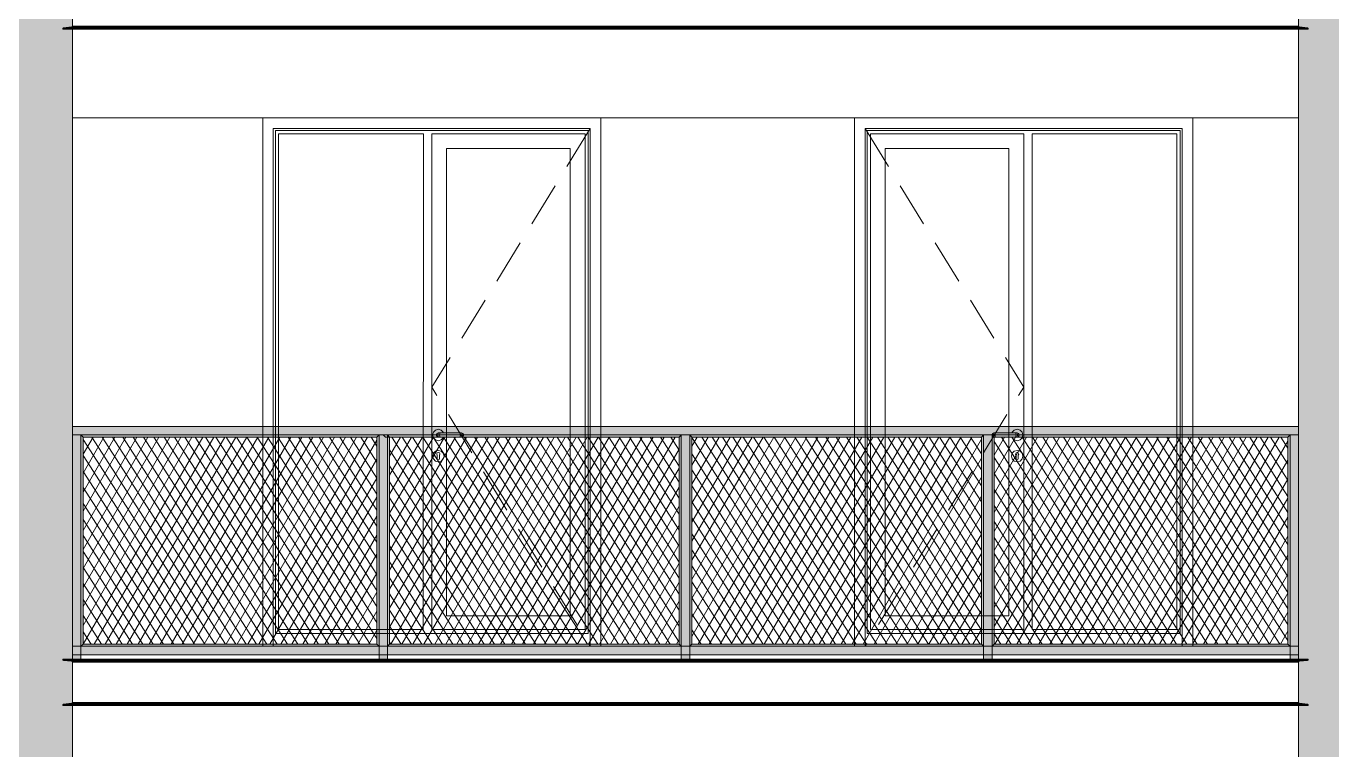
# Model space of a CAD drawing. Header units: millimetres. Extents: x 476244520 to 476657119, y 4620824743 to 4621446928.
# Drawn here: x 476574210 to 476580387, y 4621078656 to 4621082080 of the extents above; entities that cross this region are included whole.
import ezdxf

# ---------------------------------------------------------------- set-up
doc = ezdxf.new("R2010")
doc.units = ezdxf.units.MM
doc.header["$MEASUREMENT"] = 0
doc.linetypes.add('Hidden Line', pattern=[317.5, 211.666667, -105.833333])
for name, color, linetype, lineweight in [('2D Drafting - General_Pen_No__30_Pen_No__9_Pen_No__9_Pen_No__253', 252, 'Continuous', 0), ('2D Drafting - General_Pen_No__30_Pen_No__9_Pen_No__9_Pen_No__7', 7, 'Continuous', 0), ('2D Drafting - General_Pen_No__7_Pen_No__7', 7, 'Continuous', 0), ('New_2D Drafting - General_Pen_No__30_Pen_No__9_Pen_No__9_Pen_No__255', 255, 'Continuous', 0), ('New_2D Drafting - General_Pen_No__30_Pen_No__9_Pen_No__9_Pen_No__7', 7, 'Continuous', 0), ('New_2D Drafting - General_Pen_No__4', 7, 'Continuous', 0), ('New_2D Drafting - General_Pen_No__7', 7, 'Continuous', 0), ('New_Structural - Bearing_Pen_No__250', 7, 'Continuous', 0), ('Structural - Bearing_Pen_No__250', 7, 'Continuous', 0)]:
    doc.layers.add(name, color=color, linetype=linetype, lineweight=lineweight)
pattern_1 = [(60, (476844527.15, 4621385791.044), (-38.971143, 22.5), []), (122.833095, (476844527.15, 4621385791.044), (36.8060797, 18.75), [])]

msp = doc.modelspace()

# ---------------------------------------------------------------- hatches: boundary and pattern name
at = {"layer": '2D Drafting - General_Pen_No__30_Pen_No__9_Pen_No__9_Pen_No__253', "linetype": 'Continuous', "lineweight": 0}
h = msp.add_hatch(dxfattribs=at)
h.set_pattern_fill('BRICK___RUNNING_BOND', color=252, style=0, pattern_type=2)
h.set_pattern_definition([(0, (476584677.18, 4621075479.1), (0, 66.64), []), (90, (476584677.18, 4621075479.1), (-244.8, 0), [66.64, -66.64]), (90, (476584799.58, 4621075545.74), (-244.8, 0), [66.64, -66.64])])
h.paths.add_polyline_path([(476539459.138, 4621072645.531), (476540629.005, 4621072645.531), (476540629.014, 4621075245.539), (476540629.014, 4621076667.176), (476540629.014, 4621084845.531), (476540629.014, 4621085057.885), (476540629.014, 4621085545.532), (476546429.014, 4621085545.532), (476546429.014, 4621072645.531), (476553686.976, 4621072645.531), (476553729.155, 4621072645.531), (476553729.155, 4621075945.533), (476553729.155, 4621078445.544), (476553729.155, 4621079070.057), (476553729.155, 4621085545.544), (476557529.011, 4621085545.544), (476557529.011, 4621075245.549), (476556929.206, 4621075245.549), (476556929.206, 4621070445.499), (476563929.127, 4621070445.499), (476563929.127, 4621075251.999), (476563329.323, 4621075251.999), (476563329.323, 4621085545.544), (476567129.179, 4621085545.544), (476567129.179, 4621072645.445), (476569940.806, 4621072645.445), (476569940.806, 4621072645.531), (476570829.494, 4621072645.531), (476572429.494, 4621072645.531), (476574429.014, 4621072645.531), (476574429.014, 4621085545.532), (476580229.014, 4621085545.532), (476580229.014, 4621072645.531), (476581399.049, 4621072645.531), (476581399.049, 4621085945.125), (476580317.511, 4621085945.125), (476574428.978, 4621085945.125), (476553729.155, 4621085945.125), (476546829.014, 4621085945.125), (476539459.138, 4621085945.125)])
h.paths.add_polyline_path([(476546829.014, 4621082345.544), (476546829.014, 4621084845.531), (476553329.014, 4621084845.531), (476553329.014, 4621082345.544)], flags=0)
h.paths.add_polyline_path([(476546829.014, 4621075945.533), (476546829.014, 4621078445.544), (476553329.014, 4621078445.544), (476553329.014, 4621075945.533)], flags=0)
h.paths.add_polyline_path([(476546829.014, 4621079145.544), (476546829.014, 4621081645.544), (476553329.014, 4621081645.544), (476553329.014, 4621079145.544)], flags=0)
h.paths.add_polyline_path([(476549474.939, 4621072745.581), (476549479.055, 4621072745.581), (476549479.055, 4621075245.581), (476547879.055, 4621075245.582), (476547879.055, 4621072745.581)], flags=0)
h.paths.add_polyline_path([(476559629.231, 4621083245.531), (476559629.231, 4621084845.531), (476558029.231, 4621084845.531), (476558029.231, 4621083245.531)], flags=0)
h.paths.add_polyline_path([(476559629.231, 4621073645.531), (476559629.231, 4621075245.531), (476558029.231, 4621075245.531), (476558029.231, 4621073645.531)], flags=0)
h.paths.add_polyline_path([(476558029.236, 4621076845.531), (476559629.236, 4621076845.531), (476559629.236, 4621078445.531), (476558029.236, 4621078445.531)], flags=0)
h.paths.add_polyline_path([(476559629.236, 4621080045.531), (476559629.236, 4621081645.531), (476558029.236, 4621081645.531), (476558029.236, 4621080045.531)], flags=0)
h.paths.add_polyline_path([(476559629.014, 4621071445.531), (476559629.014, 4621072045.531), (476558029.442, 4621072045.531), (476558029.442, 4621071445.531)], flags=0)
h.paths.add_polyline_path([(476561228.792, 4621078445.531), (476561228.792, 4621076845.531), (476562828.792, 4621076845.531), (476562828.792, 4621078445.531)], flags=0)
h.paths.add_polyline_path([(476561228.792, 4621080045.531), (476562828.792, 4621080045.531), (476562828.792, 4621081645.531), (476561228.792, 4621081645.531)], flags=0)
h.paths.add_polyline_path([(476561228.797, 4621084845.531), (476561228.797, 4621083245.531), (476562828.797, 4621083245.531), (476562828.797, 4621084845.531)], flags=0)
h.paths.add_polyline_path([(476562828.369, 4621071445.531), (476562828.369, 4621072045.531), (476561228.797, 4621072045.531), (476561228.797, 4621071445.531)], flags=0)
h.paths.add_polyline_path([(476561228.797, 4621073645.531), (476562828.797, 4621073645.531), (476562828.797, 4621075245.531), (476561228.797, 4621075245.531)], flags=0)
h.paths.add_polyline_path([(476568178.997, 4621081645.582), (476568178.997, 4621079145.581), (476569778.997, 4621079145.581), (476569778.997, 4621081645.581)], flags=0)
h.paths.add_polyline_path([(476569778.997, 4621075945.581), (476569778.997, 4621078445.581), (476568178.997, 4621078445.582), (476568178.997, 4621075945.581)], flags=0)
h.paths.add_polyline_path([(476568178.997, 4621082345.581), (476569778.997, 4621082345.581), (476569778.997, 4621084845.581), (476568178.997, 4621084845.582)], flags=0)
h.paths.add_polyline_path([(476571779.011, 4621084845.581), (476571779.011, 4621082345.581), (476573379.011, 4621082345.581), (476573379.011, 4621084845.582)], flags=0)
h.paths.add_polyline_path([(476571779.011, 4621081645.581), (476571779.011, 4621079145.581), (476573379.011, 4621079145.581), (476573379.011, 4621081645.582)], flags=0)
h.paths.add_polyline_path([(476571779.011, 4621075245.581), (476571779.011, 4621072745.581), (476571783.128, 4621072745.581), (476573379.011, 4621072745.581), (476573379.011, 4621075245.582)], flags=0)
h.paths.add_polyline_path([(476571779.011, 4621075945.581), (476573379.011, 4621075945.581), (476573379.011, 4621078445.582), (476571779.011, 4621078445.581)], flags=0)
at = {"layer": 'New_2D Drafting - General_Pen_No__30_Pen_No__9_Pen_No__9_Pen_No__255', "linetype": 'Continuous', "lineweight": 0}
for points in [[(476580229.014, 4621080185.535), (476580229.014, 4621080145.535), (476574429.014, 4621080145.535), (476574429.014, 4621080185.535)], [(476574469.014, 4621079085.541), (476574429.014, 4621079085.541), (476574429.014, 4621080145.535), (476574469.014, 4621080145.535)], [(476574478.988, 4621080135.535), (476574468.988, 4621080145.535), (476575879.014, 4621080145.535), (476575869.014, 4621080135.535)], [(476574469.014, 4621080145.535), (476574479.1, 4621080135.535), (476574479.1, 4621079155.533), (476574469.014, 4621079145.533)], [(476575879.014, 4621079145.533), (476575869.014, 4621079155.533), (476575869.014, 4621080135.535), (476575879.014, 4621080145.535)], [(476575919.014, 4621079085.507), (476575879.014, 4621079085.507), (476575879.014, 4621080145.535), (476575919.014, 4621080145.535)], [(476575909.014, 4621080135.561), (476575899.014, 4621080145.561), (476577309.014, 4621080145.561), (476577299.014, 4621080135.561)], [(476575919.014, 4621079145.507), (476575929.014, 4621079155.507), (476575929.014, 4621080135.535), (476575919.014, 4621080145.535)], [(476577309.014, 4621079145.533), (476577299.014, 4621079155.533), (476577299.014, 4621080135.561), (476577309.014, 4621080145.561)], [(476577349.014, 4621079085.507), (476577309.014, 4621079085.507), (476577309.014, 4621080145.535), (476577349.014, 4621080145.535)], [(476577359.014, 4621080135.535), (476577349.014, 4621080145.535), (476578739.014, 4621080145.535), (476578729.014, 4621080135.535)], [(476577349.014, 4621079145.507), (476577359.014, 4621079155.507), (476577359.014, 4621080135.535), (476577349.014, 4621080145.535)], [(476578739.014, 4621079145.533), (476578729.014, 4621079155.533), (476578729.014, 4621080135.561), (476578739.014, 4621080145.561)], [(476578779.014, 4621079085.507), (476578739.014, 4621079085.507), (476578739.014, 4621080145.535), (476578779.014, 4621080145.535)], [(476578779.014, 4621079145.507), (476578789.014, 4621079155.507), (476578789.014, 4621080135.535), (476578779.014, 4621080145.535)], [(476578789.014, 4621080135.535), (476578779.014, 4621080145.535), (476580189.014, 4621080145.535), (476580179.014, 4621080135.535)], [(476580189.014, 4621079145.507), (476580179.014, 4621079155.507), (476580179.014, 4621080135.535), (476580189.014, 4621080145.535)], [(476580229.014, 4621079085.541), (476580189.014, 4621079085.541), (476580189.014, 4621080145.535), (476580229.014, 4621080145.535)], [(476574479.1, 4621079155.533), (476574469.014, 4621079145.533), (476575879.014, 4621079145.533), (476575869.014, 4621079155.533)], [(476575929.014, 4621079155.559), (476575918.988, 4621079145.533), (476577309.014, 4621079145.533), (476577298.988, 4621079155.559)], [(476577359.014, 4621079155.507), (476577349.039, 4621079145.533), (476578739.04, 4621079145.533), (476578729.034, 4621079155.539)], [(476578789.014, 4621079155.533), (476578779.014, 4621079145.533), (476580188.988, 4621079145.533), (476580178.988, 4621079155.533)], [(476580229.014, 4621079145.533), (476580229.014, 4621079105.533), (476574429.014, 4621079105.533), (476574429.014, 4621079145.533)]]:
    msp.add_hatch(color=255, dxfattribs=at).paths.add_polyline_path(points)
at = {"layer": 'New_2D Drafting - General_Pen_No__7', "linetype": 'Continuous', "lineweight": 0}
h = msp.add_hatch(dxfattribs=at)
h.set_pattern_fill('BATT_INSULATION', style=0, pattern_type=2)
h.set_pattern_definition(pattern_1)
h.paths.add_polyline_path([(476575869.014, 4621080135.535), (476574479.1, 4621080135.535), (476574479.1, 4621079155.533), (476575869.014, 4621079155.533)])
h = msp.add_hatch(dxfattribs=at)
h.set_pattern_fill('BATT_INSULATION', style=0, pattern_type=2)
h.set_pattern_definition(pattern_1)
h.paths.add_polyline_path([(476577299.014, 4621080135.561), (476575929.014, 4621080135.561), (476575929.014, 4621079155.559), (476577299.014, 4621079155.559)])
h = msp.add_hatch(dxfattribs=at)
h.set_pattern_fill('BATT_INSULATION', style=0, pattern_type=2)
h.set_pattern_definition(pattern_1)
h.paths.add_polyline_path([(476578729.04, 4621080135.535), (476577359.014, 4621080135.535), (476577359.014, 4621079155.507), (476578729.04, 4621079155.507)])
h = msp.add_hatch(dxfattribs=at)
h.set_pattern_fill('BATT_INSULATION', style=0, pattern_type=2)
h.set_pattern_definition(pattern_1)
h.paths.add_polyline_path([(476580179.014, 4621080135.535), (476578789.014, 4621080135.535), (476578789.014, 4621079155.533), (476580179.014, 4621079155.533)])

# ---------------------------------------------------------------- linework, layer by layer
at = {"layer": '2D Drafting - General_Pen_No__30_Pen_No__9_Pen_No__9_Pen_No__7', "color": 7, "linetype": 'Continuous', "lineweight": 0, "flags": 128}
msp.add_lwpolyline([(476556929.206, 4621070445.499), (476563929.127, 4621070445.499), (476563929.127, 4621075251.999), (476563329.323, 4621075251.999), (476563329.323, 4621085545.544), (476567129.179, 4621085545.544), (476567129.179, 4621072645.445), (476569940.806, 4621072645.445), (476569940.806, 4621072645.531), (476570829.494, 4621072645.531), (476572429.494, 4621072645.531), (476574429.014, 4621072645.531), (476574429.014, 4621085545.532), (476580229.014, 4621085545.532), (476580229.014, 4621072645.531), (476581399.049, 4621072645.531), (476581399.049, 4621085945.125), (476580317.511, 4621085945.125), (476574428.978, 4621085945.125), (476553729.155, 4621085945.125)], dxfattribs=at)
at = {"layer": '2D Drafting - General_Pen_No__7_Pen_No__7', "color": 7, "linetype": 'Continuous', "lineweight": 0, "flags": 128}
for points in [[(476576924.604, 4621079145.538), (476575328.721, 4621079145.544), (476575328.729, 4621081645.544), (476576928.729, 4621081645.538)], [(476576928.729, 4621081645.538), (476576928.721, 4621079145.538), (476576924.604, 4621079145.538)], [(476578133.135, 4621079145.538), (476579729.018, 4621079145.543), (476579729.01, 4621081645.544), (476578129.01, 4621081645.538)], [(476578129.01, 4621081645.538), (476578129.018, 4621079145.538), (476578133.135, 4621079145.538)]]:
    msp.add_lwpolyline(points, dxfattribs=at)
for points in [[(476575378.729, 4621081595.542), (476576878.729, 4621081595.537), (476576878.721, 4621079145.538), (476575378.721, 4621079145.545)], [(476575388.729, 4621081585.542), (476576868.729, 4621081585.537), (476576868.721, 4621079205.54), (476575388.721, 4621079205.545)], [(476575403.729, 4621081570.542), (476576088.729, 4621081570.54), (476576088.721, 4621079225.542), (476575403.721, 4621079225.545)], [(476576128.725, 4621081570.54), (476576853.729, 4621081570.537), (476576853.721, 4621079225.54), (476576128.721, 4621079225.542)], [(476579679.01, 4621081595.542), (476578179.01, 4621081595.537), (476578179.018, 4621079145.538), (476579679.018, 4621079145.545)], [(476579669.01, 4621081585.542), (476578189.01, 4621081585.537), (476578189.018, 4621079205.54), (476579669.018, 4621079205.545)], [(476578929.014, 4621081570.54), (476578204.01, 4621081570.537), (476578204.018, 4621079225.54), (476578929.018, 4621079225.542)], [(476579654.01, 4621081570.542), (476578969.01, 4621081570.54), (476578969.018, 4621079225.542), (476579654.018, 4621079225.545)], [(476576198.729, 4621081500.54), (476576783.729, 4621081500.538), (476576783.721, 4621079290.54), (476576198.721, 4621079290.542)], [(476578859.01, 4621081500.539), (476578274.01, 4621081500.537), (476578274.018, 4621079290.54), (476578859.018, 4621079290.542)]]:
    msp.add_lwpolyline(points, close=True, dxfattribs=at)
at = {"layer": '2D Drafting - General_Pen_No__7_Pen_No__7', "color": 7, "linetype": 'Hidden Line', "lineweight": 0, "flags": 128}
for points in [[(476576878.729, 4621081595.537), (476576128.725, 4621080371.417), (476576877.944, 4621079146.822)], [(476578179.01, 4621081595.537), (476578929.014, 4621080371.417), (476578179.795, 4621079146.822)]]:
    msp.add_lwpolyline(points, dxfattribs=at)
at = {"layer": 'New_2D Drafting - General_Pen_No__30_Pen_No__9_Pen_No__9_Pen_No__7', "color": 7, "linetype": 'Continuous', "lineweight": 0, "flags": 128}
for points in [[(476580229.014, 4621080185.535), (476580229.014, 4621080145.535), (476574429.014, 4621080145.535), (476574429.014, 4621080185.535)], [(476574469.014, 4621079085.541), (476574429.014, 4621079085.541), (476574429.014, 4621080145.535), (476574469.014, 4621080145.535)], [(476574478.988, 4621080135.535), (476574468.988, 4621080145.535), (476575879.014, 4621080145.535), (476575869.014, 4621080135.535)], [(476574469.014, 4621080145.535), (476574479.1, 4621080135.535), (476574479.1, 4621079155.533), (476574469.014, 4621079145.533)], [(476575879.014, 4621079145.533), (476575869.014, 4621079155.533), (476575869.014, 4621080135.535), (476575879.014, 4621080145.535)], [(476575919.014, 4621079085.507), (476575879.014, 4621079085.507), (476575879.014, 4621080145.535), (476575919.014, 4621080145.535)], [(476575909.014, 4621080135.561), (476575899.014, 4621080145.561), (476577309.014, 4621080145.561), (476577299.014, 4621080135.561)], [(476575919.014, 4621079145.507), (476575929.014, 4621079155.507), (476575929.014, 4621080135.535), (476575919.014, 4621080145.535)], [(476577309.014, 4621079145.533), (476577299.014, 4621079155.533), (476577299.014, 4621080135.561), (476577309.014, 4621080145.561)], [(476577349.014, 4621079085.507), (476577309.014, 4621079085.507), (476577309.014, 4621080145.535), (476577349.014, 4621080145.535)], [(476577359.014, 4621080135.535), (476577349.014, 4621080145.535), (476578739.014, 4621080145.535), (476578729.014, 4621080135.535)], [(476577349.014, 4621079145.507), (476577359.014, 4621079155.507), (476577359.014, 4621080135.535), (476577349.014, 4621080145.535)], [(476578739.014, 4621079145.533), (476578729.014, 4621079155.533), (476578729.014, 4621080135.561), (476578739.014, 4621080145.561)], [(476578779.014, 4621079085.507), (476578739.014, 4621079085.507), (476578739.014, 4621080145.535), (476578779.014, 4621080145.535)], [(476578779.014, 4621079145.507), (476578789.014, 4621079155.507), (476578789.014, 4621080135.535), (476578779.014, 4621080145.535)], [(476578789.014, 4621080135.535), (476578779.014, 4621080145.535), (476580189.014, 4621080145.535), (476580179.014, 4621080135.535)], [(476580189.014, 4621079145.507), (476580179.014, 4621079155.507), (476580179.014, 4621080135.535), (476580189.014, 4621080145.535)], [(476580229.014, 4621079085.541), (476580189.014, 4621079085.541), (476580189.014, 4621080145.535), (476580229.014, 4621080145.535)], [(476574479.1, 4621079155.533), (476574469.014, 4621079145.533), (476575879.014, 4621079145.533), (476575869.014, 4621079155.533)], [(476575929.014, 4621079155.559), (476575918.988, 4621079145.533), (476577309.014, 4621079145.533), (476577298.988, 4621079155.559)], [(476577359.014, 4621079155.507), (476577349.039, 4621079145.533), (476578739.04, 4621079145.533), (476578729.034, 4621079155.539)], [(476578789.014, 4621079155.533), (476578779.014, 4621079145.533), (476580188.988, 4621079145.533), (476580178.988, 4621079155.533)], [(476580229.014, 4621079145.533), (476580229.014, 4621079105.533), (476574429.014, 4621079105.533), (476574429.014, 4621079145.533)]]:
    msp.add_lwpolyline(points, close=True, dxfattribs=at)
at = {"layer": 'New_2D Drafting - General_Pen_No__4', "color": 7, "linetype": 'Continuous', "lineweight": 0, "flags": 128}
for points in [[(476575869.014, 4621080135.535), (476574479.1, 4621080135.535), (476574479.1, 4621079155.533), (476575869.014, 4621079155.533)], [(476577299.014, 4621080135.561), (476575929.014, 4621080135.561), (476575929.014, 4621079155.559), (476577299.014, 4621079155.559)], [(476578729.04, 4621080135.535), (476577359.014, 4621080135.535), (476577359.014, 4621079155.507), (476578729.04, 4621079155.507)], [(476580179.014, 4621080135.535), (476578789.014, 4621080135.535), (476578789.014, 4621079155.533), (476580179.014, 4621079155.533)]]:
    msp.add_lwpolyline(points, close=True, dxfattribs=at)
at = {"layer": 'New_Structural - Bearing_Pen_No__250', "color": 7, "linetype": 'Continuous', "lineweight": 0}
for p, q in [((476574429.014, 4621081645.531), (476580229.014, 4621081645.531)), ((476576136.232, 4621080159.041), (476576132.614, 4621080145.541)), ((476576132.614, 4621080145.541), (476576136.232, 4621080132.041)), ((476576146.114, 4621080168.923), (476576136.232, 4621080159.041)), ((476576159.614, 4621080172.541), (476576146.114, 4621080168.923)), ((476576152.543, 4621080152.612), (476576149.614, 4621080145.541)), ((476576149.614, 4621080145.541), (476576152.543, 4621080138.47)), ((476576154.095, 4621080152.612), (476576151.336, 4621080145.541)), ((476576151.336, 4621080145.541), (476576154.095, 4621080138.47)), ((476576159.614, 4621080155.541), (476576152.543, 4621080152.612)), ((476576152.543, 4621080138.47), (476576159.614, 4621080135.541)), ((476576158.91, 4621080152.612), (476576156.798, 4621080145.541)), ((476576156.798, 4621080145.541), (476576158.91, 4621080138.47)), ((476576173.114, 4621080168.923), (476576159.614, 4621080172.541)), ((476576159.614, 4621080155.541), (476576160.756, 4621080155.541)), ((476576159.614, 4621080135.541), (476576160.756, 4621080135.541)), ((476576160.756, 4621080155.541), (476576164.008, 4621080155.541)), ((476576160.756, 4621080135.541), (476576164.008, 4621080135.541)), ((476576164.008, 4621080155.541), (476576168.874, 4621080155.541)), ((476576164.008, 4621080135.541), (476576168.874, 4621080135.541)), ((476576166.115, 4621080152.612), (476576164.972, 4621080145.541)), ((476576164.972, 4621080145.541), (476576166.115, 4621080138.47)), ((476576168.874, 4621080155.541), (476576174.614, 4621080155.541)), ((476576168.874, 4621080135.541), (476576174.614, 4621080135.541)), ((476576182.997, 4621080159.041), (476576173.114, 4621080168.923)), ((476576174.614, 4621080155.541), (476576254.614, 4621080155.54)), ((476576174.614, 4621080135.541), (476576254.614, 4621080135.54)), ((476576183.935, 4621080155.541), (476576182.997, 4621080159.041)), ((476576182.997, 4621080132.041), (476576183.935, 4621080135.541)), ((476576254.614, 4621080155.54), (476576260.355, 4621080155.54)), ((476576254.614, 4621080135.54), (476576260.355, 4621080135.54)), ((476576260.355, 4621080155.54), (476576265.221, 4621080155.54)), ((476576260.355, 4621080135.54), (476576265.221, 4621080135.54)), ((476576263.114, 4621080152.611), (476576264.256, 4621080145.54)), ((476576264.256, 4621080145.54), (476576263.114, 4621080138.469)), ((476576265.221, 4621080155.54), (476576268.473, 4621080155.54)), ((476576265.221, 4621080135.54), (476576268.472, 4621080135.54)), ((476576268.472, 4621080135.54), (476576269.614, 4621080135.54)), ((476576268.473, 4621080155.54), (476576269.614, 4621080155.54)), ((476576269.614, 4621080155.54), (476576276.685, 4621080152.611)), ((476576276.685, 4621080138.469), (476576269.614, 4621080135.54)), ((476576270.319, 4621080152.611), (476576272.431, 4621080145.54)), ((476576272.431, 4621080145.54), (476576270.319, 4621080138.469)), ((476576275.133, 4621080152.611), (476576277.892, 4621080145.54)), ((476576277.892, 4621080145.54), (476576275.133, 4621080138.469)), ((476576276.685, 4621080152.611), (476576279.614, 4621080145.54)), ((476576279.614, 4621080145.54), (476576276.685, 4621080138.469)), ((476578781.053, 4621080152.611), (476578778.125, 4621080145.54)), ((476578778.125, 4621080145.54), (476578781.053, 4621080138.469)), ((476578782.606, 4621080152.611), (476578779.847, 4621080145.54)), ((476578779.847, 4621080145.54), (476578782.606, 4621080138.469)), ((476578788.124, 4621080155.54), (476578781.053, 4621080152.611)), ((476578781.053, 4621080138.469), (476578788.125, 4621080135.54)), ((476578787.42, 4621080152.611), (476578785.308, 4621080145.54)), ((476578785.308, 4621080145.54), (476578787.42, 4621080138.469)), ((476578789.266, 4621080155.54), (476578788.124, 4621080155.54)), ((476578789.266, 4621080135.54), (476578788.125, 4621080135.54)), ((476578792.518, 4621080155.54), (476578789.266, 4621080155.54)), ((476578792.518, 4621080135.54), (476578789.266, 4621080135.54)), ((476578797.384, 4621080155.54), (476578792.518, 4621080155.54)), ((476578797.384, 4621080135.54), (476578792.518, 4621080135.54)), ((476578794.625, 4621080152.611), (476578793.482, 4621080145.54)), ((476578793.482, 4621080145.54), (476578794.625, 4621080138.469)), ((476578803.124, 4621080155.54), (476578797.384, 4621080155.54)), ((476578803.125, 4621080135.54), (476578797.384, 4621080135.54)), ((476578883.124, 4621080155.541), (476578803.124, 4621080155.54)), ((476578883.125, 4621080135.541), (476578803.125, 4621080135.54)), ((476578873.804, 4621080155.54), (476578874.742, 4621080159.04)), ((476578874.742, 4621080132.04), (476578873.804, 4621080135.54)), ((476578874.742, 4621080159.04), (476578884.624, 4621080168.923)), ((476578888.865, 4621080155.541), (476578883.124, 4621080155.541)), ((476578888.865, 4621080135.541), (476578883.125, 4621080135.541)), ((476578884.624, 4621080168.923), (476578898.124, 4621080172.541)), ((476578893.731, 4621080155.541), (476578888.865, 4621080155.541)), ((476578893.731, 4621080135.541), (476578888.865, 4621080135.541)), ((476578891.624, 4621080152.612), (476578892.767, 4621080145.541)), ((476578892.767, 4621080145.541), (476578891.624, 4621080138.469)), ((476578896.983, 4621080155.541), (476578893.731, 4621080155.541)), ((476578896.983, 4621080135.541), (476578893.731, 4621080135.541)), ((476578898.124, 4621080155.541), (476578896.983, 4621080155.541)), ((476578898.125, 4621080135.541), (476578896.983, 4621080135.541)), ((476578898.124, 4621080172.541), (476578911.624, 4621080168.923)), ((476578898.124, 4621080155.541), (476578905.196, 4621080152.612)), ((476578905.196, 4621080138.47), (476578898.125, 4621080135.541)), ((476578898.829, 4621080152.612), (476578900.941, 4621080145.541)), ((476578900.941, 4621080145.541), (476578898.829, 4621080138.47)), ((476578903.643, 4621080152.612), (476578906.403, 4621080145.541)), ((476578906.403, 4621080145.541), (476578903.644, 4621080138.47)), ((476578905.196, 4621080152.612), (476578908.125, 4621080145.541)), ((476578908.125, 4621080145.541), (476578905.196, 4621080138.47)), ((476578911.624, 4621080168.923), (476578921.507, 4621080159.041)), ((476578921.507, 4621080159.041), (476578925.125, 4621080145.541)), ((476578925.125, 4621080145.541), (476578921.507, 4621080132.041)), ((476576136.232, 4621080132.041), (476576146.114, 4621080122.158)), ((476576146.114, 4621080122.158), (476576159.614, 4621080118.541)), ((476576159.614, 4621080118.541), (476576173.114, 4621080122.158)), ((476576173.114, 4621080122.158), (476576182.997, 4621080132.041)), ((476578884.625, 4621080122.158), (476578874.742, 4621080132.04)), ((476578898.125, 4621080118.541), (476578884.625, 4621080122.158)), ((476578911.625, 4621080122.158), (476578898.125, 4621080118.541)), ((476578921.507, 4621080132.041), (476578911.625, 4621080122.158)), ((476576136.231, 4621080059.041), (476576132.614, 4621080045.541)), ((476576132.614, 4621080045.541), (476576136.231, 4621080032.041)), ((476576146.114, 4621080068.923), (476576136.231, 4621080059.041)), ((476576136.231, 4621080032.041), (476576146.114, 4621080022.158)), ((476576159.614, 4621080072.541), (476576146.114, 4621080068.923)), ((476576146.114, 4621080022.158), (476576159.614, 4621080018.541)), ((476576152.894, 4621080057.181), (476576152.146, 4621080055.233)), ((476576154.614, 4621080049.941), (476576152.146, 4621080055.233)), ((476576152.894, 4621080057.181), (476576154.239, 4621080060.685)), ((476576154.239, 4621080060.685), (476576159.614, 4621080062.966)), ((476576154.614, 4621080048.427), (476576154.614, 4621080049.941)), ((476576154.614, 4621080048.427), (476576154.614, 4621080045.541)), ((476576154.614, 4621080045.541), (476576154.614, 4621080042.654)), ((476576154.614, 4621080042.654), (476576154.614, 4621080036.88)), ((476576154.614, 4621080036.88), (476576154.614, 4621080033.041)), ((476576156.078, 4621080029.505), (476576154.614, 4621080033.041)), ((476576159.614, 4621080028.041), (476576156.078, 4621080029.505)), ((476576173.114, 4621080068.923), (476576159.614, 4621080072.541)), ((476576159.614, 4621080062.966), (476576164.989, 4621080060.685)), ((476576163.149, 4621080029.505), (476576159.614, 4621080028.041)), ((476576159.614, 4621080018.541), (476576173.114, 4621080022.158)), ((476576164.614, 4621080033.041), (476576163.149, 4621080029.505)), ((476576167.082, 4621080055.233), (476576164.614, 4621080049.941)), ((476576164.614, 4621080049.941), (476576164.614, 4621080048.427)), ((476576164.614, 4621080048.427), (476576164.614, 4621080045.541)), ((476576164.614, 4621080045.541), (476576164.614, 4621080042.654)), ((476576164.614, 4621080042.654), (476576164.614, 4621080036.88)), ((476576164.614, 4621080036.88), (476576164.614, 4621080033.041)), ((476576166.334, 4621080057.18), (476576164.989, 4621080060.685)), ((476576166.334, 4621080057.18), (476576167.082, 4621080055.233)), ((476576182.997, 4621080059.041), (476576173.114, 4621080068.923)), ((476576173.114, 4621080022.158), (476576182.997, 4621080032.041)), ((476576186.614, 4621080045.541), (476576182.997, 4621080059.041)), ((476576182.997, 4621080032.041), (476576186.614, 4621080045.541)), ((476578871.125, 4621080045.54), (476578874.742, 4621080059.04)), ((476578874.742, 4621080032.04), (476578871.125, 4621080045.54)), ((476578874.742, 4621080059.04), (476578884.625, 4621080068.923)), ((476578884.625, 4621080022.158), (476578874.742, 4621080032.04)), ((476578884.625, 4621080068.923), (476578898.125, 4621080072.541)), ((476578898.125, 4621080018.541), (476578884.625, 4621080022.158)), ((476578891.405, 4621080057.18), (476578890.657, 4621080055.233)), ((476578890.657, 4621080055.233), (476578893.125, 4621080049.941)), ((476578891.405, 4621080057.18), (476578892.75, 4621080060.684)), ((476578898.125, 4621080062.966), (476578892.75, 4621080060.684)), ((476578893.125, 4621080049.941), (476578893.125, 4621080048.427)), ((476578893.125, 4621080048.427), (476578893.125, 4621080045.541)), ((476578893.125, 4621080045.541), (476578893.125, 4621080042.654)), ((476578893.125, 4621080042.654), (476578893.125, 4621080036.88)), ((476578893.125, 4621080036.88), (476578893.125, 4621080033.041)), ((476578893.125, 4621080033.041), (476578894.589, 4621080029.505)), ((476578894.589, 4621080029.505), (476578898.125, 4621080028.041)), ((476578898.125, 4621080072.541), (476578911.625, 4621080068.923)), ((476578903.5, 4621080060.684), (476578898.125, 4621080062.966)), ((476578898.125, 4621080028.041), (476578901.66, 4621080029.505)), ((476578911.625, 4621080022.158), (476578898.125, 4621080018.541)), ((476578901.66, 4621080029.505), (476578903.125, 4621080033.041)), ((476578903.125, 4621080049.941), (476578905.593, 4621080055.233)), ((476578903.125, 4621080048.427), (476578903.125, 4621080049.941)), ((476578903.125, 4621080048.427), (476578903.125, 4621080045.541)), ((476578903.125, 4621080045.541), (476578903.125, 4621080042.654)), ((476578903.125, 4621080042.654), (476578903.125, 4621080036.88)), ((476578903.125, 4621080036.88), (476578903.125, 4621080033.041)), ((476578904.845, 4621080057.18), (476578903.5, 4621080060.684)), ((476578904.845, 4621080057.18), (476578905.593, 4621080055.233)), ((476578911.625, 4621080068.923), (476578921.508, 4621080059.041)), ((476578921.508, 4621080032.041), (476578911.625, 4621080022.158)), ((476578921.508, 4621080059.041), (476578925.125, 4621080045.541)), ((476578925.125, 4621080045.541), (476578921.508, 4621080032.041)), ((476574929.183, 4621079145.531), (476580229.014, 4621079145.531))]:
    msp.add_line(p, q, dxfattribs=at)
at = {"layer": 'Structural - Bearing_Pen_No__250', "color": 7, "linetype": 'Continuous', "lineweight": 0}
for p, q in [((476574382.688, 4621082068.027), (476574383.088, 4621082069.557)), ((476574382.688, 4621082065.532), (476574382.688, 4621082068.027)), ((476580275.34, 4621082068.027), (476574382.688, 4621082068.027)), ((476580275.34, 4621082065.532), (476574382.688, 4621082065.532)), ((476574383.088, 4621082069.557), (476574384.226, 4621082070.855)), ((476574384.226, 4621082070.855), (476574385.929, 4621082071.722)), ((476574385.929, 4621082071.722), (476574387.151, 4621082071.982)), ((476574387.151, 4621082071.982), (476574424.552, 4621082075.972)), ((476580270.878, 4621082071.982), (476574387.151, 4621082071.982)), ((476574424.552, 4621082075.972), (476574425.774, 4621082076.231)), ((476580233.477, 4621082075.972), (476574424.552, 4621082075.972)), ((476574425.774, 4621082076.231), (476574427.477, 4621082077.098)), ((476574427.477, 4621082077.098), (476574428.615, 4621082078.396)), ((476574428.615, 4621082078.396), (476574429.014, 4621082079.927)), ((476580229.014, 4621082079.927), (476574429.014, 4621082079.927)), ((476580229.414, 4621082078.396), (476580229.014, 4621082079.927)), ((476580230.552, 4621082077.098), (476580229.414, 4621082078.396)), ((476580232.255, 4621082076.231), (476580230.552, 4621082077.098)), ((476580233.477, 4621082075.972), (476580232.255, 4621082076.231)), ((476580270.878, 4621082071.982), (476580233.477, 4621082075.972)), ((476580272.1, 4621082071.722), (476580270.878, 4621082071.982)), ((476580273.803, 4621082070.855), (476580272.1, 4621082071.722)), ((476580274.94, 4621082069.557), (476580273.803, 4621082070.855)), ((476580275.34, 4621082068.027), (476580274.94, 4621082069.557)), ((476580275.34, 4621082065.532), (476580275.34, 4621082068.027)), ((476574382.688, 4621079083.037), (476574382.688, 4621079085.532)), ((476580275.34, 4621079085.532), (476574382.688, 4621079085.532)), ((476580275.34, 4621079083.037), (476580275.34, 4621079085.532)), ((476574383.088, 4621079081.506), (476574382.688, 4621079083.037)), ((476580275.34, 4621079083.037), (476574382.688, 4621079083.037)), ((476574384.226, 4621079080.208), (476574383.088, 4621079081.506)), ((476574385.929, 4621079079.341), (476574384.226, 4621079080.208)), ((476574387.151, 4621079079.082), (476574385.929, 4621079079.341)), ((476574424.552, 4621079075.092), (476574387.151, 4621079079.082)), ((476580270.878, 4621079079.082), (476574387.151, 4621079079.082)), ((476574425.774, 4621079074.832), (476574424.552, 4621079075.092)), ((476580233.477, 4621079075.092), (476574424.552, 4621079075.092)), ((476574427.477, 4621079073.965), (476574425.774, 4621079074.832)), ((476574428.615, 4621079072.667), (476574427.477, 4621079073.965)), ((476574429.014, 4621079071.137), (476574428.615, 4621079072.667)), ((476574429.014, 4621078879.945), (476574429.014, 4621079071.137)), ((476580229.014, 4621079071.137), (476574429.014, 4621079071.137)), ((476580229.014, 4621079071.137), (476580229.414, 4621079072.667)), ((476580229.014, 4621078879.945), (476580229.014, 4621079071.137)), ((476580229.414, 4621079072.667), (476580230.552, 4621079073.965)), ((476580230.552, 4621079073.965), (476580232.255, 4621079074.832)), ((476580232.255, 4621079074.832), (476580233.477, 4621079075.092)), ((476580233.477, 4621079075.092), (476580270.878, 4621079079.082)), ((476580270.878, 4621079079.082), (476580272.1, 4621079079.341)), ((476580272.1, 4621079079.341), (476580273.803, 4621079080.208)), ((476580273.803, 4621079080.208), (476580274.94, 4621079081.506)), ((476580274.94, 4621079081.506), (476580275.34, 4621079083.037)), ((476574382.688, 4621078868.027), (476574383.088, 4621078869.557)), ((476574382.688, 4621078865.532), (476574382.688, 4621078868.027)), ((476580275.34, 4621078868.027), (476574382.688, 4621078868.027)), ((476580275.34, 4621078865.532), (476574382.688, 4621078865.532)), ((476574383.088, 4621078869.557), (476574384.226, 4621078870.855)), ((476574384.226, 4621078870.855), (476574385.929, 4621078871.722)), ((476574385.929, 4621078871.722), (476574387.151, 4621078871.982)), ((476574387.151, 4621078871.982), (476574424.552, 4621078875.972)), ((476580270.878, 4621078871.982), (476574387.151, 4621078871.982)), ((476574424.552, 4621078875.972), (476574425.774, 4621078876.231)), ((476580233.477, 4621078875.972), (476574424.552, 4621078875.972)), ((476574425.774, 4621078876.231), (476574427.477, 4621078877.098)), ((476574427.477, 4621078877.098), (476574428.615, 4621078878.396)), ((476574428.615, 4621078878.396), (476574429.014, 4621078879.927)), ((476580229.014, 4621078879.927), (476574429.014, 4621078879.927)), ((476580229.414, 4621078878.396), (476580229.014, 4621078879.927)), ((476580230.552, 4621078877.098), (476580229.414, 4621078878.396)), ((476580232.255, 4621078876.231), (476580230.552, 4621078877.098)), ((476580233.477, 4621078875.972), (476580232.255, 4621078876.231)), ((476580270.878, 4621078871.982), (476580233.477, 4621078875.972)), ((476580272.1, 4621078871.722), (476580270.878, 4621078871.982)), ((476580273.803, 4621078870.855), (476580272.1, 4621078871.722)), ((476580274.94, 4621078869.557), (476580273.803, 4621078870.855)), ((476580275.34, 4621078868.027), (476580274.94, 4621078869.557)), ((476580275.34, 4621078865.532), (476580275.34, 4621078868.027))]:
    msp.add_line(p, q, dxfattribs=at)

doc.saveas('drawing.dxf')
